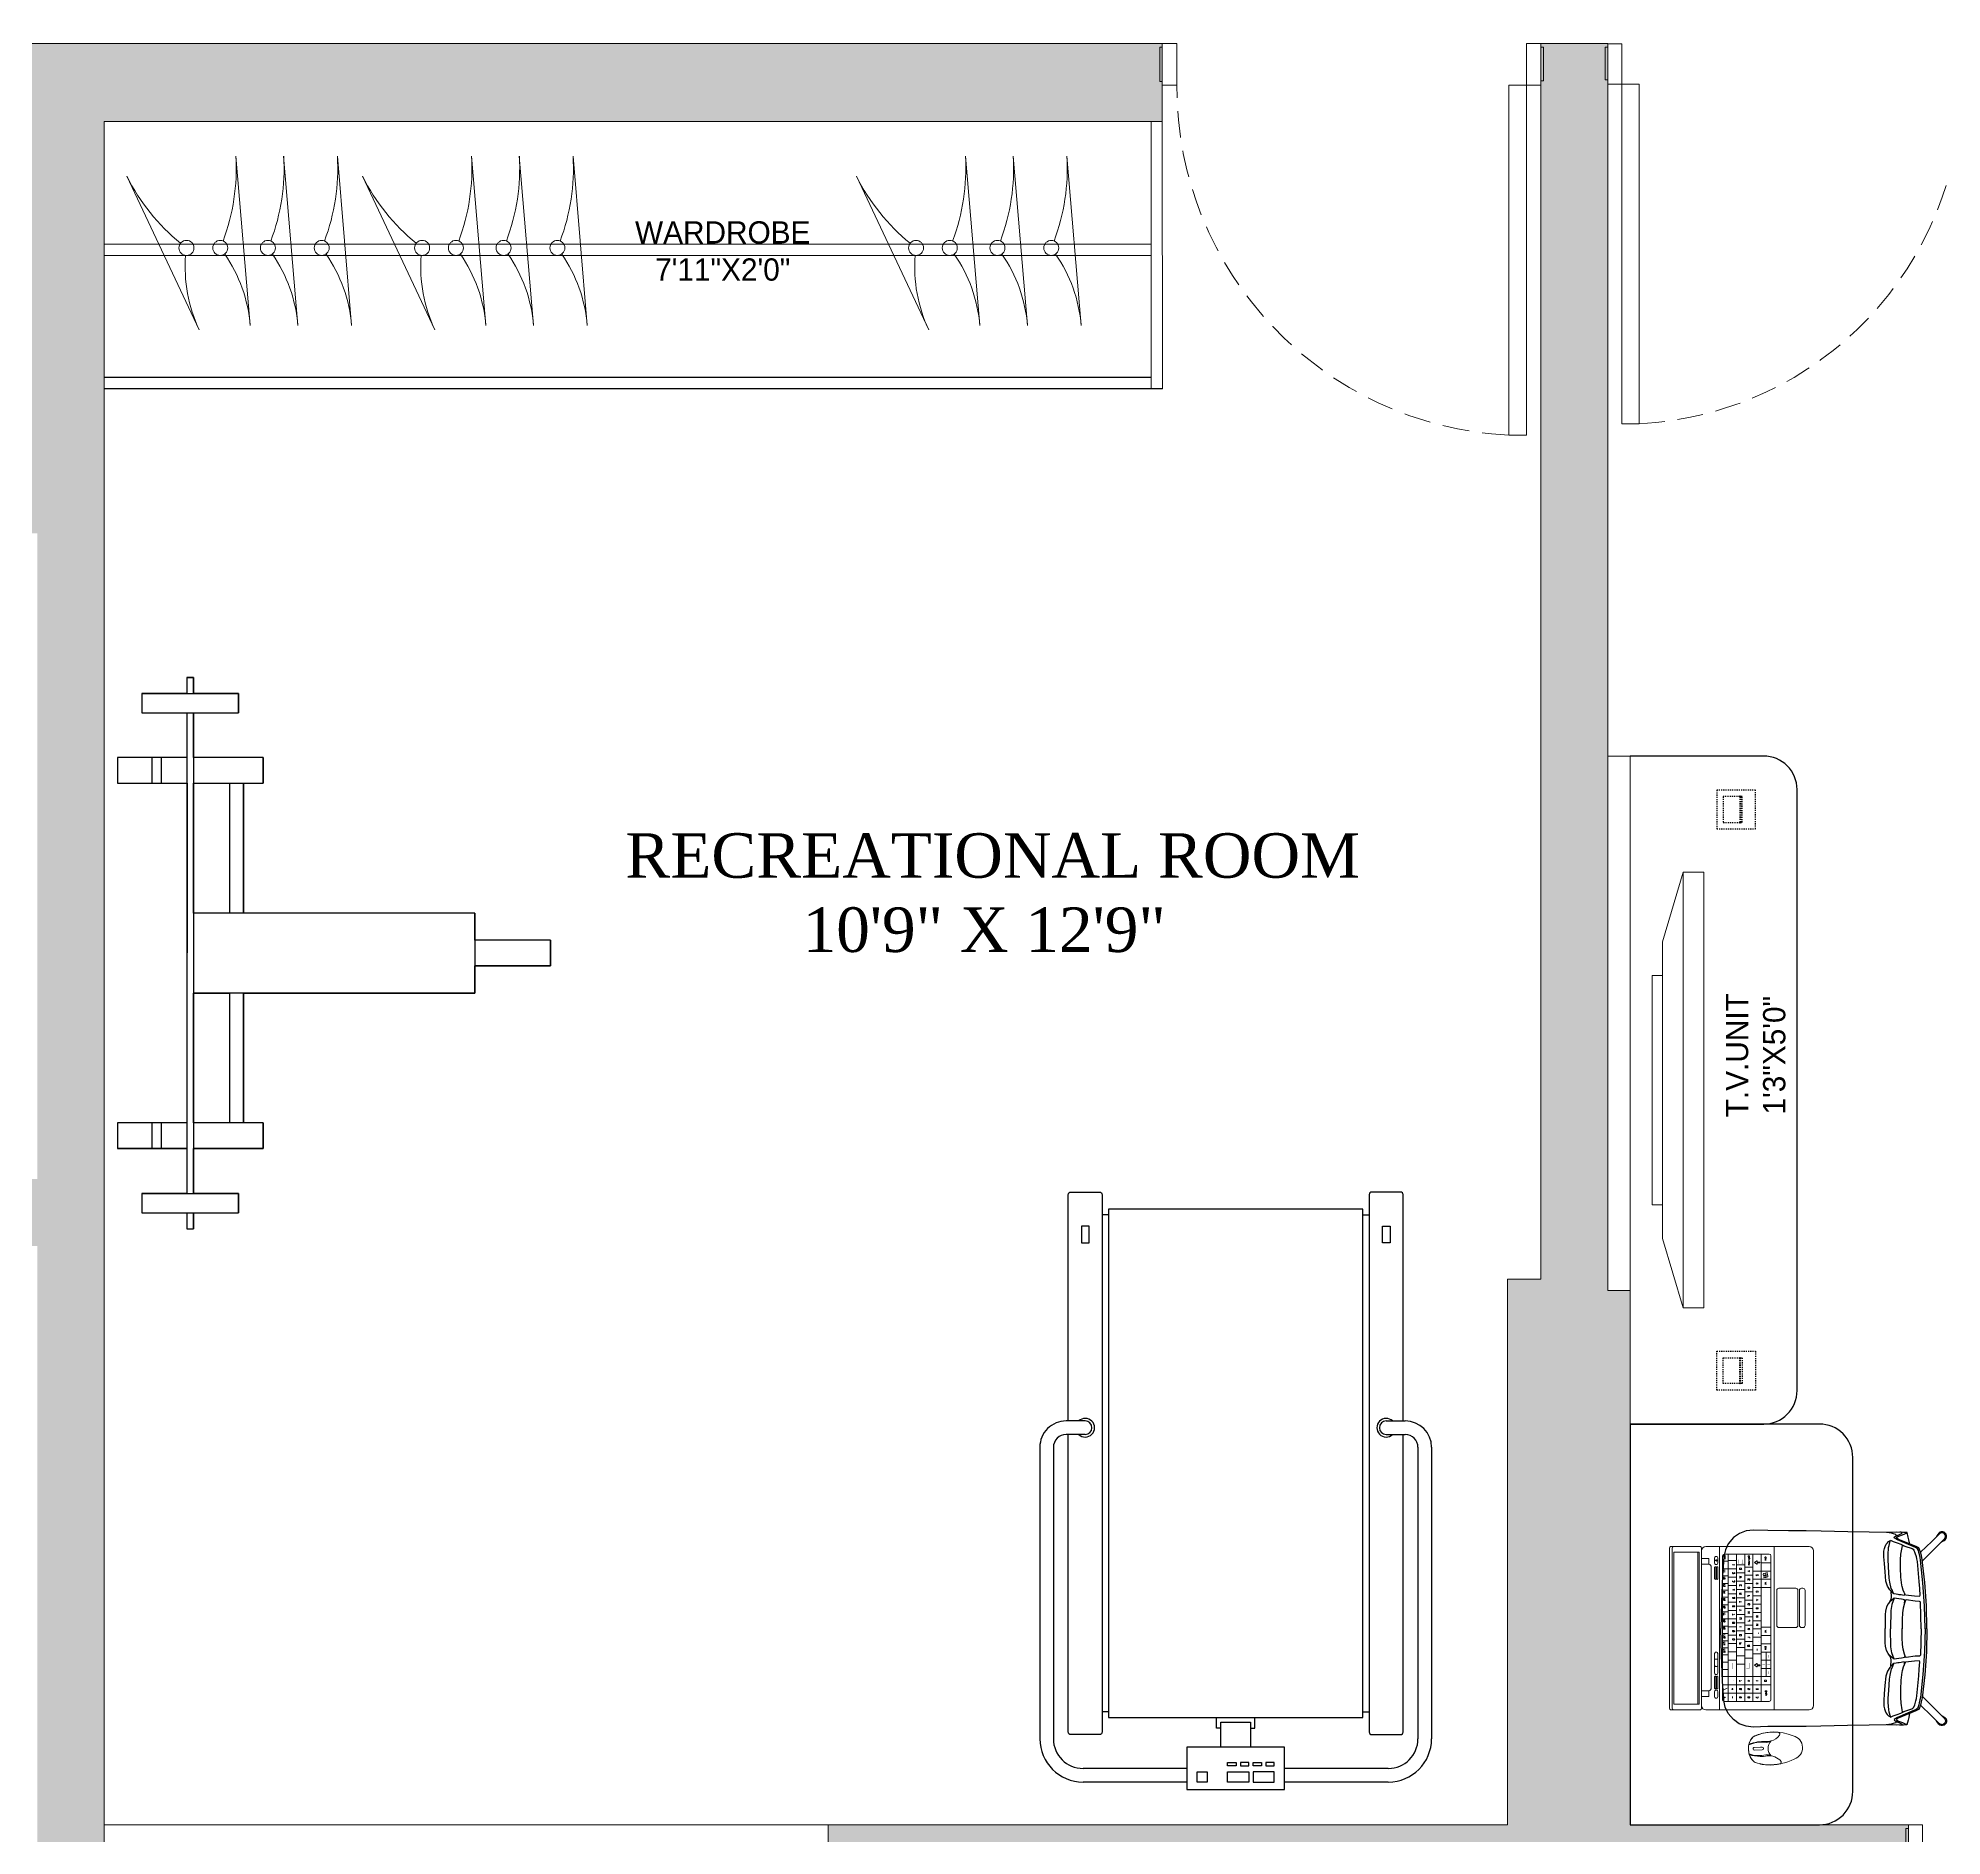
# Model space of a CAD drawing. Header units: inches. Extents: x 2744 to 7136, y -4349 to -2068.
# Drawn here: x 5651.2 to 5822.1, y -4192.3 to -4030.8 of the extents above; entities that cross this region are included whole.
import ezdxf
from ezdxf.enums import TextEntityAlignment as Align

# ---------------------------------------------------------------- set-up
doc = ezdxf.new("R2010")
doc.units = ezdxf.units.IN
doc.header["$MEASUREMENT"] = 0
for name, pattern in [('1', [0]), ('DASHED', [1.5, 0.5, -0.25, 0.5, -0.25]), ('HIDDEN4', [0.09375, 0.0625, -0.03125])]:
    doc.linetypes.add(name, pattern=pattern)
for name, color, linetype, lineweight in [('08_furniture', 252, 'Continuous', 13), ('DIM', 40, '1', 0), ('FURNI', 140, 'Continuous', 18), ('furniture', 252, 'Continuous', 13), ('wall', 7, 'Continuous', 30)]:
    doc.layers.add(name, color=color, linetype=linetype, lineweight=lineweight)
for name, color, linetype in [('1_text', 252, 'Continuous'), ('Acad-block.com', 7, 'Continuous'), ('line_cad-block.com', 250, 'Continuous'), ('OP-ARQ-PUERTA', 3, 'Continuous'), ('OP-PROY 1', 8, 'HIDDEN4')]:
    doc.layers.add(name, color=color, linetype=linetype)
doc.layers.add('HATCH', color=251, linetype='Continuous', lineweight=0, transparency=0.75)
doc.styles.add('HEMI', font='stylu.ttf')
doc.styles.add('Romand', font='romand.shx', dxfattribs={"bigfont": '@extfont2.shx'})
doc.styles.add('syf', font='sylfaen.ttf')

# ---------------------------------------------------------------- blocks, each defined once
blk = doc.blocks.new('P-3')
at = {"lineweight": 0}
for p, q in [((-0.0339, 0.0988), (-0.0339, 0.0012)), ((-0.0339, 0.0012), (0, 0.0012))]:
    blk.add_line(p, q, dxfattribs=at)
for points in [[(-0.0339, 0.0988), (-0.0339, 0.92), (-0.0755, 0.92), (-0.0755, 0.0988)], [(-0.8939, 0.01), (-0.8878, 0.01), (-0.8878, 0.09), (-0.8939, 0.09)], [(0, 0.01), (0.0061, 0.01), (0.0061, 0.0888), (0, 0.0888)]]:
    blk.add_lwpolyline(points, close=True, dxfattribs=at)
for points in [[(-0.8878, 0.0012), (-0.8539, 0.0012), (-0.8539, 0.0988), (-0.8878, 0.0988)], [(-0.8878, 0.0988), (-0.8878, 0.0012)], [(-0.0339, 0.0988), (0, 0.0988), (0, 0.0012)]]:
    blk.add_lwpolyline(points, dxfattribs=at)
at = {"layer": 'OP-PROY 1', "linetype": 'HIDDEN4', "lineweight": 0}
blk.add_arc((-0.0337, 0.1008), 0.8202, 92.9241, 180.1423, dxfattribs=at)
blk = doc.blocks.new('46u46 u')
at = {"layer": 'furniture', "color": 133, "lineweight": -2, "true_color": 0x84cdcc}
for p, q in [((1719223.22, 5855.25), (1719238.43, 5853.97)), ((1719223.22, 5850.43), (1719238.43, 5849.14)), ((1719223.22, 5846.14), (1719238.43, 5844.86)), ((1719222.81, 5841.56), (1719236.62, 5835.07))]:
    blk.add_line(p, q, dxfattribs=at)
for centre in [(1719230.18, 5852.56), (1719230.18, 5847.73), (1719230.18, 5843.45), (1719230.18, 5840.42)]:
    blk.add_circle(centre, 0.673, dxfattribs=at)
for centre, radius, start, end in [((1719222.13, 5842.1), 13.19, 55.3487, 85.2486), ((1719237.35, 5835.38), 18.62, 86.6903, 110.6016), ((1719222.13, 5837.28), 13.19, 55.3487, 85.2486), ((1719237.35, 5830.56), 18.62, 86.6903, 110.6016), ((1719222.13, 5833), 13.19, 55.3487, 85.2486), ((1719237.35, 5826.27), 18.62, 86.6903, 110.6016), ((1719228.44, 5853.49), 13.19, 244.7514, 274.6513), ((1719244.98, 5851.7), 18.62, 219.3984, 243.3097)]:
    blk.add_arc(centre, radius, start, end, dxfattribs=at)
blk = doc.blocks.new('ТР13 1410х925')
for p, q in [((-360, 1352), (-115, 1352)), ((115, 1352), (360, 1352)), ((-360, 1320), (-115, 1320)), ((115, 1320), (360, 1320)), ((-462, 562), (-462, 1250)), ((-430, 562), (-430, 1250)), ((-45, 1225), (-45, 1200)), ((-35, 1225), (-45, 1225)), ((35, 1225), (45, 1225)), ((45, 1225), (45, 1200)), ((430, 562), (430, 1250)), ((462, 562), (462, 1250)), ((-300, 1186), (-315, 1186)), ((300, 1186), (315, 1186)), ((-355, 532), (-400, 532)), ((-355, 500), (-400, 500)), ((355, 532), (400, 532)), ((355, 500), (400, 500)), ((-300, 14), (-315, 14)), ((300, 14), (315, 14))]:
    blk.add_line(p, q)
for points in [[(-115, 1270), (115, 1270), (115, 1370), (-115, 1370)], [(-91, 1328), (-41, 1328), (-41, 1352), (-91, 1352)], [(19, 1328), (-31, 1328), (-31, 1352), (19, 1352)], [(91, 1328), (67, 1328), (67, 1352), (91, 1352)], [(-91, 1306), (-71, 1306), (-71, 1314), (-91, 1314)], [(-41, 1306), (-61, 1306), (-61, 1314), (-41, 1314)], [(-31, 1306), (-11, 1306), (-11, 1314), (-31, 1314)], [(19, 1306), (-1, 1306), (-1, 1314), (19, 1314)], [(-35, 1270), (35, 1270), (35, 1211), (-35, 1211)], [(-300, 0), (300, 0), (300, 1200), (-300, 1200)], [(-346, 40), (-364, 40), (-364, 80), (-346, 80)], [(346, 40), (364, 40), (364, 80), (346, 80)]]:
    blk.add_lwpolyline(points, close=True)
for points in [[(-395, 500), (-395, -34, 0.414214), (-389, -40), (-321, -40, 0.414214), (-315, -34), (-315, 1234, 0.414214), (-321, 1240), (-389, 1240, 0.414214), (-395, 1234), (-395, 532)], [(395, 500), (395, -34, -0.414214), (389, -40), (321, -40, -0.414214), (315, -34), (315, 1234, -0.414214), (321, 1240), (389, 1240, -0.414214), (395, 1234), (395, 532)]]:
    blk.add_lwpolyline(points, format="xyb")
for centre, radius, start, end in [((-360, 1250), 102, 90, 180), ((360, 1250), 102, 0, 90), ((-360, 1250), 70, 90, 180), ((360, 1250), 70, 0, 90), ((-400, 562), 62, 180, 270), ((-400, 562), 30, 180, 270), ((400, 562), 30, 270, 0), ((400, 562), 62, 270, 0), ((-355, 516), 22, 226.6582, 133.3418), ((-355, 516), 16, 270, 90), ((355, 516), 22, 46.6582, 313.3418), ((355, 516), 16, 90, 270)]:
    blk.add_arc(centre, radius, start, end)
blk = doc.blocks.new('ТР07 1720х1350')
for p, q in [((-80, 0), (-80, -236)), ((-80, 0), (0, 0)), ((-80, 0), (0, 0)), ((0, 0), (-80, 0)), ((-80, 0), (-80, -236)), ((0, 0), (0, -236)), ((0, -236), (0, 0)), ((-165, -236), (-165, -1113.7)), ((-165, -236), (85, -236)), ((-165, -236), (85, -236)), ((-80, -236), (-165, -236)), ((-165, -236), (-165, -957.8)), ((85, -236), (0, -236)), ((85, -236), (85, -1113.7)), ((85, -957.8), (85, -236)), ((-650, -896.3), (-650, -1113.7)), ((-650, -896.3), (-570, -896.3)), ((-570, -896.3), (-650, -896.3)), ((-650, -896.3), (-650, -1113.7)), ((-570, -1113.7), (-570, -896.3)), ((-570, -957.8), (-570, -896.3)), ((490, -896.3), (490, -1113.7)), ((490, -896.3), (570, -896.3)), ((570, -896.3), (490, -896.3)), ((490, -896.3), (490, -957.8)), ((570, -896.3), (570, -1113.7)), ((570, -1113.7), (570, -896.3)), ((-850, -972.9), (-790, -972.9)), ((-850, -1274.6), (-850, -972.9)), ((-790, -972.9), (-850, -972.9)), ((-850, -972.9), (-850, -1113.7)), ((-790, -1274.6), (-790, -972.9)), ((-790, -1113.7), (-790, -972.9)), ((-570, -957.8), (-165, -957.8)), ((-165, -957.8), (-570, -957.8)), ((-570, -1001.2), (-165, -1001.2)), ((-570, -1113.7), (-570, -1001.2)), ((-570, -1001.2), (-165, -1001.2)), ((-165, -1001.2), (-165, -1113.7)), ((85, -957.8), (490, -957.8)), ((490, -957.8), (85, -957.8)), ((85, -1001.2), (490, -1001.2)), ((85, -1113.7), (85, -1001.2)), ((85, -1001.2), (490, -1001.2)), ((490, -1001.2), (490, -1113.7)), ((710, -972.9), (770, -972.9)), ((710, -1274.6), (710, -972.9)), ((770, -972.9), (710, -972.9)), ((710, -972.9), (710, -1113.7)), ((770, -1274.6), (770, -972.9)), ((770, -1113.7), (770, -972.9)), ((-900, -1113.7), (-850, -1113.7)), ((-900, -1133.8), (-900, -1113.7)), ((-850, -1113.7), (-900, -1113.7)), ((-900, -1113.7), (-900, -1133.8)), ((-790, -1113.7), (710, -1113.7)), ((-650, -1113.7), (-790, -1113.7)), ((-165, -1113.7), (-570, -1113.7)), ((490, -1113.7), (85, -1113.7)), ((710, -1113.7), (570, -1113.7)), ((770, -1113.7), (820, -1113.7)), ((820, -1113.7), (770, -1113.7)), ((820, -1133.8), (820, -1113.7)), ((820, -1133.8), (820, -1113.7)), ((-900, -1133.8), (-850, -1133.8)), ((-900, -1133.8), (-850, -1133.8)), ((-850, -1133.8), (-850, -1274.6)), ((-790, -1133.8), (710, -1133.8)), ((-790, -1274.6), (-790, -1133.8)), ((-790, -1133.8), (-650, -1133.8)), ((-650, -1133.8), (-650, -1350)), ((-650, -1133.8), (-650, -1350)), ((-570, -1350), (-570, -1132.6)), ((-570, -1350), (-570, -1132.6)), ((-570, -1132.6), (490, -1133.8)), ((490, -1133.8), (490, -1350)), ((490, -1133.8), (490, -1350)), ((570, -1133.8), (570, -1350)), ((570, -1350), (570, -1133.8)), ((570, -1133.8), (710, -1133.8)), ((710, -1133.8), (710, -1274.6)), ((770, -1133.8), (820, -1133.8)), ((770, -1274.6), (770, -1133.8)), ((770, -1133.8), (820, -1133.8)), ((-650, -1214.4), (-570, -1214.4)), ((-650, -1243.4), (-570, -1243.4)), ((490, -1214.4), (570, -1214.4)), ((490, -1243.4), (570, -1243.4)), ((-850, -1274.6), (-790, -1274.6)), ((-850, -1274.6), (-790, -1274.6)), ((710, -1274.6), (770, -1274.6)), ((710, -1274.6), (770, -1274.6)), ((-650, -1350), (-570, -1350)), ((-650, -1350), (-570, -1350)), ((490, -1350), (570, -1350)), ((490, -1350), (570, -1350))]:
    blk.add_line(p, q)
blk = doc.blocks.new('LEADCHAIR Executive 2014')
at = {"layer": 'line_cad-block.com', "color": 252, "true_color": 0x939598}
for points in [[(-239.1, 253.9), (-240.7, 256.2), (-243.5, 261.1), (-245.6, 264.4), (-248.8, 266.8), (-252.6, 268), (-256.7, 268.1), (-260.5, 266.8), (-263.7, 264.5), (-266.1, 261.3), (-267.3, 257.4), (-267.1, 253), (-266, 249.6), (-263.7, 246.3), (-259.6, 243.9), (-254, 240.4)], [(-186.5, 201.1), (-247.6, 262.2), (-251.2, 264.6), (-253.3, 265.3), (-256.4, 265.2), (-258.6, 264.5), (-261.7, 262.4), (-263.7, 259.8), (-264.8, 257), (-264.4, 254.4), (-263.9, 251.3), (-262.1, 248.8), (-240.6, 227), (-210.7, 196.4)], [(186.5, 201.1), (247.6, 262.2), (251.2, 264.6), (253.3, 265.3), (256.4, 265.2), (258.6, 264.5), (261.7, 262.4), (263.7, 259.8), (264.8, 257), (264.4, 254.4), (263.9, 251.3), (262.1, 248.8), (240.6, 227), (210.7, 196.4)], [(239.1, 253.9), (240.7, 256.2), (243.5, 261.1), (245.6, 264.4), (248.8, 266.8), (252.6, 268), (256.7, 268.1), (260.5, 266.8), (263.7, 264.5), (266.1, 261.3), (267.3, 257.4), (267.1, 253), (266, 249.6), (263.7, 246.3), (259.6, 243.9), (254, 240.4)], [(0, 214.2), (-63.6, 212.7), (-127.1, 208.1), (-190.4, 200.6), (-201.5, 198.6), (-211.2, 196.2), (-218.8, 193.6), (-223.1, 191.2), (-226.8, 183.8), (-246.5, 135.2), (-248.6, 131.4), (-251.1, 130.4), (-252.7, 131.3), (-254.8, 136.2), (-259.1, 146.6), (-261.5, 152.5), (-264.8, 159.1)], [(0, 214.2), (63.6, 212.7), (127.1, 208.1), (190.4, 200.6), (201.5, 198.6), (211.2, 196.2), (218.8, 193.6), (223.1, 191.2), (226.8, 183.8), (246.5, 135.2), (248.6, 131.4), (251.1, 130.4), (252.7, 131.3), (254.8, 136.2), (259.1, 146.6), (261.5, 152.5), (264.8, 159.1)], [(-264.8, 159.1), (-265.4, 159.2), (-265.6, 158.7), (-265.8, 149.5), (-266.1, 142.4), (-266.1, 138.9), (-265.5, 103.7)], [(-233.5, 166.4), (-245.4, 163.8), (-252.1, 162.5), (-265.3, 159.2)], [(0.2, 209.5), (-63.2, 207.5), (-126.5, 203), (-189.5, 196), (-196.2, 194.9), (-204.4, 193), (-210.2, 191.7), (-215.6, 190.3), (-220.4, 187.9), (-223, 184.5), (-226.5, 175.5), (-244.9, 132.9), (-250.6, 123.7), (-253, 124.7), (-263.2, 145.7)], [(-91.9, 194.6), (-89.7, 193.7), (-88.8, 192.3), (-89.5, 180.1), (-92.1, 154.9), (-99.5, 151.5), (-106.1, 148.5), (-116.1, 145.5), (-120.2, 144.6), (-142.3, 142.3), (-168, 141), (-190.1, 140.8), (-205.5, 141.9), (-224.1, 145.3), (-229.7, 146.2), (-229.9, 146.5), (-227.8, 153.1), (-221, 172.7), (-219.4, 175.5), (-217, 177.6), (-209.7, 180.7), (-199.2, 183.9), (-193, 185.1), (-185.7, 186.6), (-130.2, 191.7), (-111.3, 193.1), (-91.9, 194.6)], [(0, 198.1), (-73.5, 196.6), (-74.4, 195.1), (-75.4, 193.4), (-76.1, 181.4), (-79.4, 156.4), (-78.4, 154.8), (-76.1, 154), (-70.7, 152.3), (-56.7, 148.1), (-43.6, 146.5), (-25.3, 145.8), (0.1, 145.8)], [(-0.2, 209.5), (63.2, 207.5), (126.5, 203), (189.5, 196), (196.2, 194.9), (204.4, 193), (210.2, 191.7), (215.6, 190.3), (220.4, 187.9), (223, 184.5), (226.5, 175.5), (244.9, 132.9), (250.6, 123.7), (253, 124.7), (263.2, 145.7)], [(0, 198.1), (73.5, 196.6), (74.4, 195.1), (75.4, 193.4), (76.1, 181.4), (79.4, 156.4), (78.4, 154.8), (76.1, 154), (70.7, 152.3), (56.7, 148.1), (43.6, 146.5), (25.3, 145.8), (-0.1, 145.8)], [(91.9, 194.6), (89.7, 193.7), (88.8, 192.3), (89.5, 180.1), (92.1, 154.9), (99.5, 151.5), (106.1, 148.5), (116.1, 145.5), (120.2, 144.6), (142.3, 142.3), (168, 141), (190.1, 140.8), (205.5, 141.9), (224.1, 145.3), (229.7, 146.2), (229.9, 146.5), (227.8, 153.1), (221, 172.7), (219.4, 175.5), (217, 177.6), (209.7, 180.7), (199.2, 183.9), (193, 185.1), (185.7, 186.6), (130.2, 191.7), (111.3, 193.1), (91.9, 194.6)], [(233.5, 166.4), (245.4, 163.8), (252.1, 162.5), (265.3, 159.2)], [(264.8, 159.1), (265.4, 159.2), (265.6, 158.7), (265.8, 149.5), (266.1, 142.4), (266.1, 138.9), (265.5, 103.7)], [(-255.6, 130), (-260.2, 127.9), (-262, 121.4), (-263.4, 115.9), (-265.5, 102.2), (-266.6, 54.8), (-267.4, -4.7), (-269.1, -78), (-270, -119), (-270, -168.2), (-270.4, -224.5), (-271.8, -264.7), (-269.6, -284.7), (-262.6, -303.3), (-251.2, -319.6), (-234.1, -334.1), (-217.3, -342.1), (-198.7, -346.1), (-170, -348.1), (-146.1, -349.7), (-72.8, -352.8), (0, -354.2)], [(-263.2, 145.7), (-263.9, 145.7), (-263.9, 145.7), (-264.8, 145), (-265.3, 143.5), (-266.1, 130.6)], [(-98.2, 152), (-95.7, 152), (-93.1, 152), (-91.9, 151.6), (-92.6, 146.7), (-93.1, 143.2), (-93.8, 137.8), (-94.3, 134.2), (-95.1, 129), (-95.8, 123.9), (-95.9, 123.1), (-101.7, 119.8), (-107.4, 117.8), (-111.2, 115.5), (-128.4, 111.7), (-139.6, 110.1), (-170.4, 107.7), (-191.7, 106.6), (-204, 106.6), (-223.7, 108.1), (-229.5, 109.3), (-241.4, 112.7), (-243.9, 113.6), (-240.7, 120.7), (-236.9, 131.9), (-232.9, 142.2), (-231.6, 145.7), (-228.5, 151.1)], [(-95.9, 123.1), (-99.3, 118.8), (-107.3, 111.6), (-117.3, 105.1), (-130.9, 100.8), (-156.8, 98.4), (-179.9, 96.6), (-198.2, 95.3), (-214.2, 95.3), (-221.1, 96.7), (-227.1, 98.7), (-232.7, 101.3), (-236.5, 104.7), (-240.1, 108.3), (-242.4, 111.8), (-243, 113.1)], [(-102.3, 114.7), (-88.6, 115.2)], [(-88.6, 115.2), (-86.2, 115.2), (-81.4, 114.1), (-73.1, 111)], [(-71.4, 152.5), (-75.9, 152.7), (-78.7, 152.4), (-79.9, 152), (-80.5, 148.6), (-81.1, 143.8), (-82.2, 136.2), (-82.8, 130.2), (-83.8, 123.8), (-66.6, 117.1), (-50.4, 114.7), (0, 113.2)], [(-83.8, 123.8), (-72.8, 110.3), (-68.2, 107.1), (-59.9, 102.6), (-48.2, 99.8), (-39.4, 98.7), (-33.8, 98.4), (0, 98.5)], [(71.4, 152.5), (75.9, 152.7), (78.7, 152.4), (79.9, 152), (80.5, 148.6), (81.1, 143.8), (82.2, 136.2), (82.8, 130.2), (83.8, 123.8), (66.6, 117.1), (50.4, 114.7), (0, 113.2)], [(255.6, 130), (260.2, 127.9), (262, 121.4), (263.4, 115.9), (265.5, 102.2), (266.6, 54.8), (267.4, -4.7), (269.1, -78), (270, -119), (270, -168.2), (270.4, -224.5), (271.8, -264.7), (269.6, -284.7), (262.6, -303.3), (251.2, -319.6), (234.1, -334.1), (217.3, -342.1), (198.7, -346.1), (170, -348.1), (146.1, -349.7), (72.8, -352.8), (0, -354.2)], [(83.8, 123.8), (72.8, 110.3), (68.2, 107.1), (59.9, 102.6), (48.2, 99.8), (39.4, 98.7), (33.8, 98.4), (0, 98.5)], [(88.6, 115.2), (86.2, 115.2), (81.4, 114.1), (73.1, 111)], [(102.3, 114.7), (88.6, 115.2)], [(98.2, 152), (95.7, 152), (93.1, 152), (91.9, 151.6), (92.6, 146.7), (93.1, 143.2), (93.8, 137.8), (94.3, 134.2), (95.1, 129), (95.8, 123.9), (95.9, 123.1), (101.7, 119.8), (107.4, 117.8), (111.2, 115.5), (128.4, 111.7), (139.6, 110.1), (170.4, 107.7), (191.7, 106.6), (204, 106.6), (223.7, 108.1), (229.5, 109.3), (241.4, 112.7), (243.9, 113.6), (240.7, 120.7), (236.9, 131.9), (232.9, 142.2), (231.6, 145.7), (228.5, 151.1)], [(95.9, 123.1), (99.3, 118.8), (107.3, 111.6), (117.3, 105.1), (130.9, 100.8), (156.8, 98.4), (179.9, 96.6), (198.2, 95.3), (214.2, 95.3), (221.1, 96.7), (227.1, 98.7), (232.7, 101.3), (236.5, 104.7), (240.1, 108.3), (242.4, 111.8), (243, 113.1)], [(263.2, 145.7), (263.9, 145.7), (263.9, 145.7), (264.8, 145), (265.3, 143.5), (266.1, 130.6)]]:
    blk.add_lwpolyline(points, dxfattribs=at)
blk = doc.blocks.new('laptop_top')
at = {"color": 0, "linetype": 'ByBlock', "lineweight": -2}
for p, q in [((-166.7, 219.4), (-166.7, 8.9)), ((-141.9, 213.4), (-141.9, 228.3)), ((-130.5, 213.4), (-141.9, 213.4)), ((-138.1, 200.9), (-138.1, 198.1)), ((-130.5, 213.4), (-130.5, 228.3)), ((63.4, 201.6), (63.4, 195.3)), ((127.9, 213.4), (127.9, 228.3)), ((139.3, 213.4), (127.9, 213.4)), ((139.3, 213.4), (139.3, 228.3)), ((166.7, 219.4), (166.7, 8.9)), ((-166.7, 191.6), (166.7, 191.6)), ((-151.2, 90.5), (-151.2, 181.8)), ((149.5, 174.2), (-151.2, 174.2)), ((149.5, 157.3), (-151.2, 157.3)), ((-147.7, 185.3), (145.9, 185.3)), ((-137.7, 174.2), (-137.7, 157.3)), ((-136.4, 185.3), (-136.4, 174.2)), ((-129.5, 157.3), (-129.5, 140.4)), ((-121.1, 185.3), (-121.1, 174.2)), ((-120.8, 174.2), (-120.8, 157.3)), ((-112.6, 157.3), (-112.6, 140.4)), ((-106.7, 185.3), (-106.7, 174.2)), ((-103.9, 174.2), (-103.9, 157.3)), ((-95.7, 157.3), (-95.7, 140.4)), ((-91.4, 185.3), (-91.4, 174.2)), ((-87, 174.2), (-87, 157.3)), ((-78.8, 157.3), (-78.8, 140.4)), ((-77.4, 185.3), (-77.4, 174.2)), ((-70.1, 174.2), (-70.1, 157.3)), ((-63, 185.3), (-63, 174.2)), ((-61.9, 157.3), (-61.9, 140.4)), ((-53.2, 174.2), (-53.2, 157.3)), ((-47.7, 185.3), (-47.7, 174.2)), ((-45, 157.3), (-45, 140.4)), ((-36.3, 174.2), (-36.3, 157.3)), ((-33.3, 185.3), (-33.3, 174.2)), ((-28.1, 157.3), (-28.1, 140.4)), ((-19.4, 174.2), (-19.4, 157.3)), ((-19.3, 185.3), (-19.3, 174.2)), ((-11.2, 157.3), (-11.2, 140.4)), ((-4.4, 185.3), (-4.4, 174.2)), ((-2.5, 174.2), (-2.5, 157.3)), ((5.7, 157.3), (5.7, 140.4)), ((10.9, 185.3), (10.9, 174.2)), ((14.4, 174.2), (14.4, 157.3)), ((22.6, 157.3), (22.6, 140.4)), ((25.7, 185.3), (25.7, 174.2)), ((31.3, 174.2), (31.3, 157.3)), ((39.5, 157.3), (39.5, 140.4)), ((40.1, 185.3), (40.1, 174.2)), ((48.2, 174.2), (48.2, 157.3)), ((54.1, 185.3), (54.1, 174.2)), ((56.4, 157.3), (56.4, 140.4)), ((65.1, 174.2), (65.1, 157.3)), ((69, 185.3), (69, 174.2)), ((73.2, 157.3), (73.2, 140.4)), ((84.3, 185.3), (84.3, 174.2)), ((98.7, 185.3), (98.7, 87)), ((115.7, 185.3), (115.7, 87)), ((132.6, 185.3), (132.6, 106.6)), ((149.5, 181.8), (149.5, 90.5)), ((149.5, 140.4), (-151.2, 140.4)), ((149.5, 123.5), (-151.2, 123.5)), ((-124.7, 140.4), (-124.7, 123.5)), ((-116.6, 123.5), (-116.6, 106.6)), ((-107.8, 140.4), (-107.8, 123.5)), ((-99.8, 123.5), (-99.8, 106.6)), ((-90.9, 140.4), (-90.9, 123.5)), ((-82.9, 123.5), (-82.9, 106.6)), ((-74, 140.4), (-74, 123.5)), ((-66, 123.5), (-66, 106.6)), ((-57.1, 140.4), (-57.1, 123.5)), ((-49.1, 123.5), (-49.1, 106.6)), ((-40.2, 140.4), (-40.2, 123.5)), ((-32.2, 123.5), (-32.2, 106.6)), ((-23.3, 140.4), (-23.3, 123.5)), ((-15.3, 123.5), (-15.3, 106.6)), ((-6.4, 140.4), (-6.4, 123.5)), ((1.6, 123.5), (1.6, 106.6)), ((10.5, 140.4), (10.5, 123.5)), ((18.5, 123.5), (18.5, 106.6)), ((27.4, 140.4), (27.4, 123.5)), ((35.4, 123.5), (35.4, 106.6)), ((44.3, 140.4), (44.3, 123.5)), ((52.3, 123.5), (52.3, 106.6)), ((61.2, 140.4), (61.2, 123.5)), ((-166.7, 80.1), (166.7, 80.1)), ((149.5, 106.6), (-151.2, 106.6)), ((145.9, 87), (-147.7, 87)), ((-133.5, 106.6), (-133.5, 87)), ((-116.6, 106.6), (-116.6, 87)), ((-99.8, 106.6), (-99.8, 87)), ((-82.9, 106.6), (-82.9, 87)), ((-2.1, 106.6), (-2.1, 87)), ((14.8, 106.6), (14.8, 87)), ((31.7, 106.6), (31.7, 87)), ((48.6, 106.6), (48.6, 87)), ((48.6, 96.8), (98.7, 96.8)), ((65.5, 106.6), (65.5, 87)), ((82.4, 106.6), (82.4, 87)), ((-81.4, 36.5), (-81.4, 70.6)), ((-77, 75.1), (-5.8, 75.1)), ((-1.3, 70.6), (-1.3, 36.5)), ((157.8, 0), (-157.8, 0)), ((-81.4, 24.5), (-81.4, 21.6)), ((-77, 32.1), (-5.8, 32.1)), ((-77, 29), (-5.8, 29)), ((-77, 17.1), (-5.8, 17.1)), ((-1.3, 24.5), (-1.3, 21.6))]:
    blk.add_line(p, q, dxfattribs=at)
for points in [[(-166.7, 231.4), (-166.7, 290.5)], [(-160.5, 293.6), (160.5, 293.6)], [(160.5, 288.1), (-160.5, 288.1)], [(166.7, 290.5), (166.7, 231.4)], [(154.8, 235.9), (-154.8, 235.9)], [(160.5, 228.3), (-160.5, 228.3)], [(-124.4, 208.6), (121.8, 208.6)]]:
    blk.add_lwpolyline(points, dxfattribs=at)
for points in [[(-154.8, 284.6), (-154.8, 233.5), (154.8, 233.5), (154.8, 284.6), (-154.8, 284.6)], [(37.3, 129.7), (34.5, 133.5), (34.5, 129.7), (34.3, 129.7), (34.3, 134.2), (37.1, 130.3), (37.1, 134.2), (37.3, 134.2), (37.3, 129.7)], [(34.5, 134.6), (35, 135), (35.5, 135), (36.1, 134.6), (36.7, 134.6), (36.9, 134.8), (37.1, 134.8), (36.7, 134.4), (36.1, 134.4), (35.5, 134.8), (35, 134.8), (34.7, 134.6), (34.5, 134.6)]]:
    blk.add_lwpolyline(points, close=True, dxfattribs=at)
for points in [[(-143.7, 201.6), (-132.5, 201.6, -0.414214), (-129.9, 198.9), (-129.9, 197.9, -0.414214), (-132.5, 195.3), (-143.7, 195.3, -0.414214), (-146.4, 197.9), (-146.4, 198.9, -0.414214)], [(-124.2, 201.6), (-100.8, 201.6, -0.414214), (-99.6, 200.4), (-99.6, 200.4, -0.414214), (-100.8, 199.2), (-124.2, 199.2, -0.414214), (-125.4, 200.4), (-125.4, 200.4, -0.414214)], [(-124.2, 197.7), (-100.8, 197.7, -0.414214), (-99.6, 196.5), (-99.6, 196.5, -0.414214), (-100.8, 195.3), (-124.2, 195.3, -0.414214), (-125.4, 196.5), (-125.4, 196.5, -0.414214)], [(51.6, 201.6), (91.9, 201.6, -0.414214), (94.6, 198.9), (94.6, 197.9, -0.414214), (91.9, 195.3), (51.6, 195.3, -0.414214), (48.9, 197.9), (48.9, 198.9, -0.414214)], [(99.1, 201.6), (122.6, 201.6, -0.414214), (123.8, 200.4), (123.8, 200.4, -0.414214), (122.6, 199.2), (99.1, 199.2, -0.414214), (97.9, 200.4), (97.9, 200.4, -0.414214)], [(99.1, 197.7), (122.6, 197.7, -0.414214), (123.8, 196.5), (123.8, 196.5, -0.414214), (122.6, 195.3), (99.1, 195.3, -0.414214), (97.9, 196.5), (97.9, 196.5, -0.414214)], [(129, 201.6), (140.2, 201.6, -0.414214), (142.9, 198.9), (142.9, 197.9, -0.414214), (140.2, 195.3), (129, 195.3, -0.414214), (126.4, 197.9), (126.4, 198.9, -0.414214)], [(-108.4, 97.7, 0.301668), (-112.5, 98), (-113.5, 94.3, -0.301668), (-109.5, 94)], [(-107.2, 101.9, 0.301668), (-111.2, 102.2), (-112.3, 98.5, -0.301668), (-108.2, 98.2)], [(-103.7, 97.1, -0.279065), (-107.8, 97.3), (-108.9, 93.7, 0.279065), (-104.8, 93.5)], [(-102.5, 101.3, -0.279065), (-106.6, 101.6), (-107.7, 97.9, 0.279065), (-103.6, 97.7)]]:
    blk.add_lwpolyline(points, format="xyb", close=True, dxfattribs=at)
for points, format in [([(-130.5, 213.4, 0.381204), (-124.4, 208.6, -0.067107)], "xyb"), ([(75.6, 201.6, -0.414214), (78.3, 198.9), (78.3, 197.9, -0.414214), (75.6, 195.3)], "xyb"), ([(127.9, 213.4, -0.381204), (121.8, 208.6, 0.067107)], "xyb"), ([(83.2, 165.8, 0.89, 0.89, 0), (75.8, 165.8, 2.67, 0, 0), (70.5, 165.8, 0, 0, 0)], "xyseb"), ([(-131.8, 152.9, 0.445, 0.445, 0), (-136.3, 152.9, 3.56, 0, 0), (-139.7, 152.9, 0, 0, 0)], "xyseb"), ([(-139.7, 144.8, 0.445, 0.445, 0), (-135.2, 144.8, 3.56, 0, 0), (-131.8, 144.8, 0, 0, 0)], "xyseb"), ([(-133.1, 115.2), (-133.1, 109.9, -0.414214), (-133.2, 109.7), (-134.7, 109.7, -0.414214), (-134.8, 109.9), (-134.8, 115.2), (-137.3, 115.2, -0.606815), (-137.4, 115.5), (-134.1, 120.3, -0.520567), (-133.8, 120.3), (-130.5, 115.5, -0.606815), (-130.6, 115.2), (-133.1, 115.2)], "xyb"), ([(81.6, 136.9, 0.89, 0.89, 0), (81.6, 130.5, 0.89, 0.89, 0), (75.8, 130.5, 3.56, 0, 0), (70.5, 130.5, 0, 0, 0)], "xyseb"), ([(76.4, 115.2), (76.4, 109.9, -0.414214), (76.2, 109.7), (74.8, 109.7, -0.414214), (74.6, 109.9), (74.6, 115.2), (72.2, 115.2, -0.606815), (72, 115.5), (75.4, 120.3, -0.520567), (75.7, 120.3), (79, 115.5, -0.606815), (78.9, 115.2), (76.4, 115.2)], "xyb"), ([(60, 91.9, 0.312, 0.312, 0), (56.9, 91.9, 2.49, 0, 0), (54.5, 91.9, 0, 0, 0)], "xyseb"), ([(74, 99.1, 0.312, 0.312, 0), (74, 102.3, 2.49, 0, 0), (74, 104.7, 0, 0, 0)], "xyseb"), ([(74, 94.4, 0.312, 0.312, 0), (74, 91.2, 2.49, 0, 0), (74, 88.9, 0, 0, 0)], "xyseb"), ([(87.9, 91.9, 0.312, 0.312, 0), (91.1, 91.9, 2.49, 0, 0), (93.5, 91.9, 0, 0, 0)], "xyseb")]:
    blk.add_lwpolyline(points, format=format, dxfattribs=at)
at = {"color": 0, "linetype": 'ByBlock', "lineweight": -2, "const_width": 0.445}
for points in [[(-139.7, 151), (-139.7, 154.8)], [(-131.8, 142.9), (-131.8, 146.6)]]:
    blk.add_lwpolyline(points, dxfattribs=at)
at = {"color": 0, "linetype": 'ByBlock', "lineweight": -2}
blk.add_circle((-138.1, 198.1), 1.38, dxfattribs=at)
for centre, radius, start, end in [((-157.8, 219.4), 8.9, 90, 180), ((157.8, 219.4), 8.9, 0, 90), ((-147.7, 181.8), 3.56, 90, 180), ((145.9, 181.8), 3.56, 0, 90), ((-147.7, 90.5), 3.56, 180, 270), ((145.9, 90.5), 3.56, 270, 0), ((-77, 70.6), 4.45, 90, 180), ((-5.8, 70.6), 4.45, 0, 90), ((-157.8, 8.9), 8.9, 180, 270), ((-77, 36.5), 4.45, 180, 270), ((-77, 24.5), 4.45, 90, 180), ((-77, 21.6), 4.45, 180, 270), ((-5.8, 36.5), 4.45, 270, 0), ((-5.8, 24.5), 4.45, 0, 90), ((-5.8, 21.6), 4.45, 270, 0), ((157.8, 8.9), 8.9, 270, 0)]:
    blk.add_arc(centre, radius, start, end, dxfattribs=at)
for centre, major_axis, start_param, end_param in [((-160.5, 290.5), (6.23, 0), 1.570796, 3.141593), ((-160.5, 285), (6.23, 0), 1.570796, 3.141593), ((160.5, 290.5), (-6.23, 0), 3.141593, 4.712389), ((160.5, 285), (-6.23, 0), 3.141593, 4.712389), ((-160.5, 231.4), (-6.23, 0), 0, 1.570796)]:
    blk.add_ellipse(centre, major_axis=major_axis, ratio=0.5, start_param=start_param, end_param=end_param, dxfattribs=at)
at = {"color": 0, "linetype": 'ByBlock', "lineweight": -2, "extrusion": (0, 0, -1)}
blk.add_ellipse((160.5, 231.4), major_axis=(6.23, 0), ratio=0.5, start_param=0, end_param=1.570796, dxfattribs=at)
at = {"color": 0, "linetype": 'ByBlock', "lineweight": -2, "style": 'Romand'}
for s, height, p in [('Esc', 3.56, (-148.8, 181.8)), ('F1', 3.12, (-119.1, 181.8)), ('F2', 3.12, (-104.7, 181.8)), ('F3', 3.12, (-89.4, 181.8)), ('F4', 3.12, (-75.4, 181.8)), ('F5', 3.12, (-61, 181.8)), ('F6', 3.12, (-45.7, 181.8)), ('F7', 3.12, (-31.3, 181.8)), ('F8', 3.12, (-17.3, 181.8)), ('F9', 3.12, (-2.5, 181.8)), ('F10', 3.12, (12.8, 181.8)), ('F11', 3.12, (27.7, 181.8)), ('F12', 3.12, (42.1, 181.8))]:
    blk.add_text(s, height=height, dxfattribs=at).set_placement(p, align=Align.MIDDLE_LEFT)
for s, height, p in [('1', 4.45, (-129.2, 162.9)), ('2', 4.45, (-112.3, 162.9)), ('3', 4.45, (-95.4, 162.9)), ('4', 4.45, (-78.5, 162.9)), ('5', 4.45, (-61.6, 162.9)), ('6', 4.45, (-44.7, 162.9)), ('7', 4.45, (-27.8, 162.9)), ('8', 4.45, (-10.9, 162.9)), ('9', 4.45, (6, 162.9)), ('0', 4.45, (22.9, 162.9)), ('.', 4.45, (107.2, 165.8)), ('/', 4.45, (124.1, 179.8)), ('+', 4.45, (124.1, 165.8)), ('-', 4.45, (141, 165.8)), ('*', 4.45, (141, 179.8)), ('Cap Lock', 3.12, (-138, 131.9)), ('Q', 4.45, (-121.1, 148.8)), ('A', 4.45, (-116.3, 131.9)), ('Z', 4.45, (-108.2, 115)), ('W', 4.45, (-104.2, 148.8)), ('S', 4.45, (-99.4, 131.9)), ('X', 4.45, (-91.3, 115)), ('E', 4.45, (-87.3, 148.8)), ('D', 4.45, (-82.5, 131.9)), ('C', 4.45, (-74.4, 115)), ('R', 4.45, (-70.4, 148.8)), ('F', 4.45, (-65.6, 131.9)), ('V', 4.45, (-57.5, 115)), ('T', 4.45, (-53.5, 148.8)), ('G', 4.45, (-48.7, 131.9)), ('B', 4.45, (-40.6, 115)), ('Y', 4.45, (-36.6, 148.8)), ('H', 4.45, (-31.8, 131.9)), ('N', 4.45, (-23.7, 115)), ('U', 4.45, (-19.7, 148.8)), ('J', 4.45, (-14.9, 131.9)), ('M', 4.45, (-6.8, 115)), ('I', 4.45, (-2.8, 148.8)), ('K', 4.45, (2, 131.9)), ('O', 4.45, (14.1, 148.8)), ('L', 4.45, (18.9, 131.9)), ('P', 4.45, (31, 148.8)), ('7', 4.45, (107.2, 148.8)), ('4', 4.45, (107.2, 131.9)), ('1', 4.45, (107.2, 115)), ('8', 4.45, (124.1, 148.8)), ('5', 4.45, (124.1, 131.9)), ('2', 4.45, (124.1, 115)), ('9', 4.45, (141, 148.8)), ('3', 4.45, (141, 115)), ('6', 4.45, (141, 131.9)), ('Ctrl', 3.12, (-142, 98.1)), ('Alt', 3.12, (-91.3, 98.1)), ('Alt', 3.12, (6.4, 98.1)), (',', 4.45, (10.1, 115)), ('.', 4.45, (27, 115)), ('Ctrl', 3.12, (40.2, 98.1)), ('-', 4.45, (43.9, 115)), ('0', 4.45, (107.2, 98.1)), ('Enter', 3.12, (132.6, 96.8))]:
    blk.add_text(s, height=height, dxfattribs=at).set_placement(p, align=Align.MIDDLE_CENTER)
blk = doc.blocks.new('LAPTOP')
at = {"color": 18, "lineweight": 9, "true_color": 0x000000}
for points in [[(65837.86, 13818.52, -0.241004), (65836.7, 13818.93, -0.217003), (65836.62, 13822.52, -0.752527), (65838.71, 13822.62, -0.115399), (65839.22, 13820.18, -0.099122), (65838.97, 13819.04, -0.240483), (65837.86, 13818.52)], [(65838.31, 13818.58, 0.071754), (65838.47, 13819.55, 0.043169), (65838.43, 13820.18, -0.269309), (65838.92, 13821.43, -0.36617), (65839.12, 13821.37, -0.160325), (65838.97, 13819.04, -0.150096), (65838.32, 13818.58)], [(65837.39, 13818.54, -0.055019), (65837.17, 13819.31, -0.050601), (65837.12, 13820.05, 0.084687), (65837.08, 13820.53, 0.175899), (65836.56, 13821.3, 0.569307), (65836.31, 13821.19, 0.064428), (65836.32, 13820.16, 0.081238), (65836.7, 13818.93, 0.150456), (65837.39, 13818.54)], [(65838.25, 13818.57, 0.141108), (65838.33, 13820.07, -0.211379), (65838.42, 13820.54, -0.412702), (65837.08, 13820.53, -0.176997), (65837.2, 13820.02, 0.141094), (65837.43, 13818.53, 0.080592), (65837.86, 13818.52, 0.075205), (65838.25, 13818.56)], [(65837.64, 13819.59), (65837.68, 13818.99, 0.837339), (65837.9, 13819.04), (65837.87, 13819.74, 1), (65837.64, 13819.73)]]:
    blk.add_lwpolyline(points, format="xyb", close=True, dxfattribs=at)
at = {"color": 18, "lineweight": 9, "true_color": 0x000000, "xscale": -0.044059898217101, "yscale": 0.044059898217101, "zscale": 0.044059898217101, "rotation": 180}
blk.add_blockref('laptop_top', (65826.95, 13824.35), dxfattribs=at)
blk = doc.blocks.new('home theater')
at = {"linetype": 'DASHED', "ltscale": 0.002}
for p, q in [((10436.39, 3475.24), (10436.39, 3471.24)), ((10436.49, 3475.24), (10436.49, 3471.24))]:
    blk.add_line(p, q, dxfattribs=at)
blk.add_lwpolyline([(10432.85, 3470.24), (10438.85, 3470.24), (10438.85, 3476.24), (10432.85, 3476.24)], close=True, dxfattribs=at)
for points in [[(10436.39, 3475.24), (10433.85, 3475.24), (10433.85, 3471.24), (10436.39, 3471.24)], [(10436.49, 3471.24), (10436.75, 3471.24), (10436.75, 3475.24), (10436.49, 3475.24)]]:
    blk.add_lwpolyline(points, dxfattribs=at)
for centre, start, end in [((10436.44, 3475.24), 0, 180), ((10436.44, 3471.24), 180, 0)]:
    blk.add_arc(centre, 0.0501, start, end, dxfattribs=at)
blk = doc.blocks.new('A$C3FD82583')
at = {"layer": '08_furniture', "color": 0}
for p, q in [((3, 42.21), (1, 35.47)), ((3, 0), (3, 42.21)), ((5, 0), (5, 42.21)), ((1, 6.73), (1, 35.47)), ((0, 9.99), (0, 32.21)), ((1, 32.21), (0, 32.21)), ((1, 9.99), (0, 9.99)), ((3, 0), (1, 6.73))]:
    blk.add_line(p, q, dxfattribs=at)
at = {"layer": '08_furniture'}
for p, q in [((3, 42.21), (5, 42.21)), ((5, 0), (3, 0))]:
    blk.add_line(p, q, dxfattribs=at)

msp = doc.modelspace()

# ---------------------------------------------------------------- hatches: boundary and pattern name
at = {"layer": 'HATCH', "true_color": 0xc7c8ca, "transparency": 33554687}
h = msp.add_hatch(color=9, dxfattribs=at)
h.dxf.hatch_style = 1
h.paths.add_polyline_path([(5522.14, -3854.3), (5418.14, -3854.3), (5418.14, -3871.92), (5426.14, -3871.92), (5426.14, -3862.3), (5514.14, -3862.3), (5514.14, -3920.11), (5522.14, -3920.11)])
h.paths.add_polyline_path([(5426.14, -3895.92), (5418.14, -3895.92), (5418.14, -3912.3), (5378.14, -3912.3), (5378.14, -4079.3), (5412.14, -4079.3), (5412.14, -4073.3), (5386.14, -4073.3), (5386.14, -3920.3), (5426.14, -3920.3)])
h.paths.add_polyline_path([(5448.14, -3914.3), (5426.14, -3914.3), (5426.14, -3920.3), (5448.14, -3920.3)])
h.paths.add_polyline_path([(5514.14, -3914.3), (5481.14, -3914.3), (5481.14, -3920.11), (5514.14, -3920.11)], flags=17)
h.paths.add_polyline_path([(5522.14, -3954.3), (5516.14, -3954.3), (5516.14, -4073.3), (5484.14, -4073.3), (5484.14, -4079.3), (5516.14, -4079.3), (5516.14, -4139.3), (5537.14, -4139.3), (5537.14, -4133.3), (5522.14, -4133.3)])
h.paths.add_polyline_path([(5386.14, -4079.3), (5378.14, -4079.3), (5378.14, -4144.3), (5386.14, -4144.3)])
h.paths.add_polyline_path([(5522.14, -4139.3), (5516.14, -4139.3), (5516.14, -4144.3), (5516.14, -4197.3), (5522.14, -4197.3)])
h.paths.add_polyline_path([(5657.14, -4038.3), (5752.14, -4038.3), (5752.14, -4031.3), (5645.14, -4031.3), (5645.14, -4075.3), (5651.14, -4075.3), (5651.14, -4133.3), (5631.14, -4133.3), (5631.14, -4139.3), (5651.14, -4139.3), (5651.14, -4197.3), (5657.14, -4197.3), (5657.14, -4191.3)])
h.paths.add_polyline_path([(5657.14, -4197.3), (5651.14, -4197.3), (5651.14, -4260.3), (5657.14, -4260.3)])
h.paths.add_polyline_path([(5819.14, -4191.3), (5794.14, -4191.3), (5794.14, -4143.3), (5792.14, -4143.3), (5792.14, -4031.3), (5786.14, -4031.3), (5786.14, -4142.3), (5783.14, -4142.3), (5783.14, -4191.3), (5722.14, -4191.3), (5722.14, -4197.3), (5722.14, -4260.3), (5858.14, -4260.3), (5858.14, -4197.3), (5852.14, -4197.3), (5852.14, -4224.3), (5852.14, -4252.3), (5822.14, -4252.3), (5728.14, -4252.3), (5728.14, -4197.3), (5819.14, -4197.3)])
h.paths.add_polyline_path([(5858.14, -4191.3), (5852.14, -4191.3), (5852.14, -4197.3), (5858.14, -4197.3)], flags=17)
h.paths.add_polyline_path([(5852.14, -4224.3), (5822.14, -4224.3), (5822.14, -4230.3), (5828.14, -4230.3), (5852.14, -4230.3)], flags=17)
h.paths.add_polyline_path([(5928.14, -4037.3), (5928.14, -4031.3), (5825.14, -4031.3), (5825.14, -4037.3), (5920.14, -4037.3), (5920.14, -4191.3), (5920.14, -4197.3), (5928.14, -4197.3), (5928.14, -4191.3)])
h.paths.add_polyline_path([(6026.14, -4037.3), (6018.14, -4037.3), (6018.14, -4085.3), (6026.14, -4085.3)])
h.paths.add_polyline_path([(6026.14, -3812.3), (5916.14, -3812.3), (5916.14, -3874.3), (5844.14, -3874.3), (5844.14, -3882.3), (5844.14, -3996.3), (5850.14, -3996.3), (5850.14, -3882.3), (5924.14, -3882.3), (5924.14, -3874.3), (5924.14, -3820.3), (6018.14, -3820.3), (6018.14, -3874.3), (5987.14, -3874.3), (5987.14, -3882.3), (6018.14, -3882.3), (6018.14, -4037.3), (6026.14, -4037.3)])
h.paths.add_polyline_path([(5844.14, -3874.3), (5792.14, -3874.3), (5792.14, -3861.41), (5786.14, -3861.41), (5786.14, -3863.3), (5786.14, -3876.3), (5780.14, -3876.3), (5780.14, -3915.3), (5733.14, -3915.3), (5733.14, -3887.3), (5727.14, -3887.3), (5727.14, -3915.3), (5727.14, -3921.3), (5778.14, -3921.3), (5778.14, -3965.3), (5792.14, -3965.3), (5792.14, -3916.3), (5798.14, -3916.3), (5798.14, -3882.3), (5844.14, -3882.3)])
h.paths.add_polyline_path([(5792.14, -3801.3), (5589.14, -3801.3), (5589.14, -3854.3), (5560.14, -3854.3), (5560.14, -3862.3), (5589.14, -3862.3), (5589.14, -3921.3), (5596.14, -3921.3), (5596.14, -3866.3), (5600.14, -3866.3), (5600.14, -3809.3), (5728.14, -3809.3), (5728.14, -3845.3), (5734.14, -3845.3), (5734.14, -3808.3), (5786.14, -3808.3), (5786.14, -3817.3), (5792.14, -3817.3)])
h.paths.add_polyline_path([(5811.14, -3959.3), (5792.14, -3959.3), (5792.14, -3965.3), (5811.14, -3965.3)], flags=17)

# ---------------------------------------------------------------- linework, layer by layer
at = {"layer": 'DIM', "color": 18, "true_color": 0x000000}
for p, q in [((5792.14, -4031.3), (5786.14, -4031.3)), ((5786.14, -4031.3), (5786.14, -4142.3)), ((5792.14, -4143.3), (5792.14, -4031.3)), ((5657.14, -4191.3), (5657.14, -4038.3)), ((5657.14, -4038.3), (5752.14, -4038.3)), ((5751.15, -4062.3), (5751.14, -4038.34)), ((5752.15, -4062.3), (5752.14, -4038.34)), ((5794.14, -4095.3), (5792.14, -4095.3)), ((5794.14, -4155.3), (5794.14, -4095.3)), ((5786.14, -4142.3), (5783.14, -4142.3)), ((5783.14, -4142.3), (5783.14, -4191.3)), ((5794.14, -4143.3), (5792.14, -4143.3)), ((5794.14, -4191.3), (5794.14, -4143.3)), ((5722.14, -4191.3), (5657.14, -4191.3)), ((5783.14, -4191.3), (5722.14, -4191.3)), ((5819.14, -4191.3), (5794.14, -4191.3)), ((5819.14, -4197.3), (5819.14, -4191.3))]:
    msp.add_line(p, q, dxfattribs=at)
at = {"layer": 'DIM', "color": 9, "true_color": 0xc7c8ca}
for p, q in [((5751.15, -4049.32), (5657.15, -4049.32)), ((5751.15, -4050.32), (5657.15, -4050.32))]:
    msp.add_line(p, q, dxfattribs=at)
at = {"layer": 'DIM', "color": 18, "true_color": 0x000000}
msp.add_lwpolyline([(5657.14, -4191.3), (5722.14, -4191.3), (5722.14, -4197.3), (5657.14, -4197.3)], close=True, dxfattribs=at)
at = {"layer": 'FURNI', "color": 18, "true_color": 0x000000}
for p, q in [((5752.14, -4031.3), (5645.15, -4031.3)), ((5752.14, -4038.3), (5752.14, -4031.3))]:
    msp.add_line(p, q, dxfattribs=at)
at = {"layer": 'wall', "color": 18, "true_color": 0x000000}
for p, q in [((5751.15, -4061.3), (5657.15, -4061.3)), ((5752.15, -4062.3), (5657.15, -4062.3))]:
    msp.add_line(p, q, dxfattribs=at)
at = {"layer": 'wall', "color": 18, "lineweight": -3, "true_color": 0x000000}
msp.add_lwpolyline([(5794.14, -4155.3), (5806.14, -4155.3, 0.414214), (5809.14, -4152.3), (5809.14, -4098.3, 0.414214), (5806.14, -4095.3), (5794.14, -4095.3)], format="xyb", dxfattribs=at)
at = {"layer": 'wall', "color": 18, "true_color": 0x000000}
msp.add_lwpolyline([(5794.14, -4155.3), (5794.14, -4191.3), (5811.14, -4191.3, 0.414214), (5814.14, -4188.3), (5814.14, -4158.3, 0.414214), (5811.14, -4155.3)], format="xyb", close=True, dxfattribs=at)

# ---------------------------------------------------------------- block references
at = {"lineweight": 9, "xscale": -1, "rotation": 270}
for p in [(-175.9, -1723279.83), (-154.74, -1723279.83), (-110.39, -1723279.83)]:
    msp.add_blockref('46u46 u', p, dxfattribs=at)
at = {"xscale": 0.5791815803822828, "yscale": 0.5791815803822828, "zscale": 0.5791815803822828}
msp.add_blockref('home theater', (-240.58, -6111.73), dxfattribs=at)
at = {"lineweight": 9, "xscale": 0.9271405125036836, "yscale": 0.9271405125036836, "zscale": 0.9271405125036836}
msp.add_blockref('A$C3FD82583', (5796.14, -4144.87), dxfattribs=at)
at = {"xscale": -0.5791815803822828, "yscale": 0.5791815803822828, "zscale": 0.5791815803822828, "rotation": 180}
msp.add_blockref('home theater', (-240.58, -2138.87), dxfattribs=at)
at = {"color": 18, "lineweight": 9, "true_color": 0x000000, "xscale": -0.03255662233685245, "yscale": 0.03255662233685245, "zscale": 0.03255662233685245, "rotation": 269.9645304322863}
msp.add_blockref('LEADCHAIR Executive 2014', (5813.83, -4173.68), dxfattribs=at)
at = {"layer": 'Acad-block.com'}
for name, p, xscale, yscale, zscale, rotation in [('ТР07 1720х1350', (5697.2, -4114.15, 0), 0.02878977599450341, 0.02878977599450341, 0.02878977599450341, 270), ('ТР13 1410х925', (5758.73, -4135.99), 0.03806749298567423, 0.03806749298567423, 0.03806749298567423, 180)]:
    msp.add_blockref(name, p, dxfattribs=dict(at, xscale=xscale, yscale=yscale, zscale=zscale, rotation=rotation))
at = {"layer": 'OP-ARQ-PUERTA', "color": 18, "lineweight": 0, "true_color": 0x000000}
for p, xscale, yscale, zscale, rotation in [((5786.14, -4031.25, 0), -38.295281583099, 38.295281583099, 38.295281583099, 180.0000000610268), ((5792.14, -4031.26, 0), 37.16894977183139, 37.16894977183139, 37.16894977183139, 179.9999999389732), ((5852.14, -4191.26, 0), -37.16894977183139, 37.16894977183139, 37.1689497718314, 180.0000000610268)]:
    msp.add_blockref('P-3', p, dxfattribs=dict(at, xscale=xscale, yscale=yscale, zscale=zscale, rotation=rotation))
at = {"layer": 'wall', "color": 18, "true_color": 0x000000, "rotation": 270}
msp.add_blockref('LAPTOP', (-8013.73, 61653.31), dxfattribs=at)

# ---------------------------------------------------------------- texts
at = {"layer": '1_text', "color": 177, "ltscale": 0.15, "true_color": 0x293189, "char_height": 2, "width": 21.7394, "attachment_point": 5, "style": 'HEMI'}
for s, insert, rotation in [('WARDROBE \\P7\'11"X2\'0"', (5712.67, -4049.94), 0.0028), ('T.V.UNIT\\P1\'3"X5\'0"', (5805.43, -4122.17), 90.0028)]:
    msp.add_mtext(s, dxfattribs=dict(at, insert=insert, rotation=rotation))
at = {"layer": '1_text', "color": 242, "ltscale": 0.15, "true_color": 0xcd2027, "insert": (5736.15, -4107.59), "char_height": 4, "attachment_point": 5, "rotation": 0.0028, "style": 'syf'}
msp.add_mtext(' RECREATIONAL ROOM\\P10\'9" X 12\'9"', dxfattribs=at)

doc.saveas('drawing.dxf')
